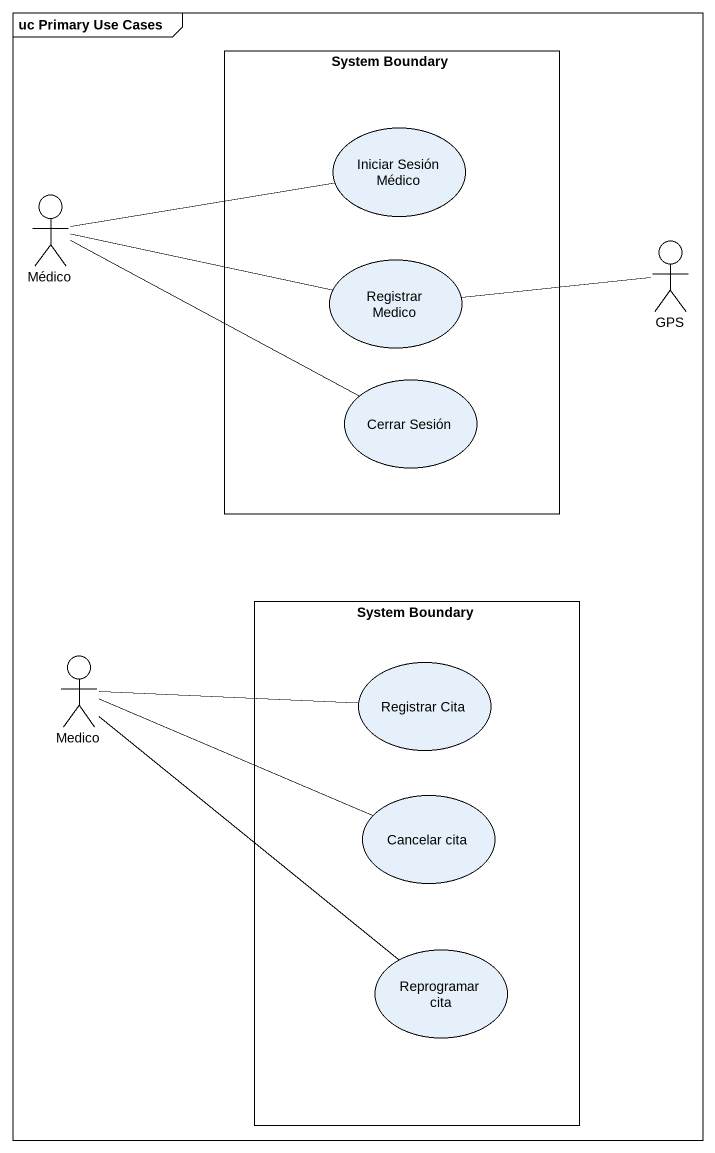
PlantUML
@startuml
mainframe uc Primary Use Cases
rectangle "System Boundary" as System_Boundary {
  usecase "Iniciar Sesión Médico" as Iniciar_Sesión_Médico
  usecase "Registrar Medico" as Registrar_Medico
  usecase "Cerrar Sesión" as Cerrar_Sesión
}
actor Médico
actor GPS
rectangle "System Boundary" as System_Boundary_2 {
  usecase "Registrar Cita" as Registrar_Cita
  usecase "Cancelar cita" as Cancelar_cita
  usecase "Reprogramar cita" as Reprogramar_cita
}
actor Medico
Médico -right- Iniciar_Sesión_Médico
Registrar_Medico -left- Médico
Registrar_Medico -right- GPS
Cerrar_Sesión -left- Médico
Registrar_Cita -left- Medico
Cancelar_cita -left- Medico
Reprogramar_cita -up- Medico
@enduml
